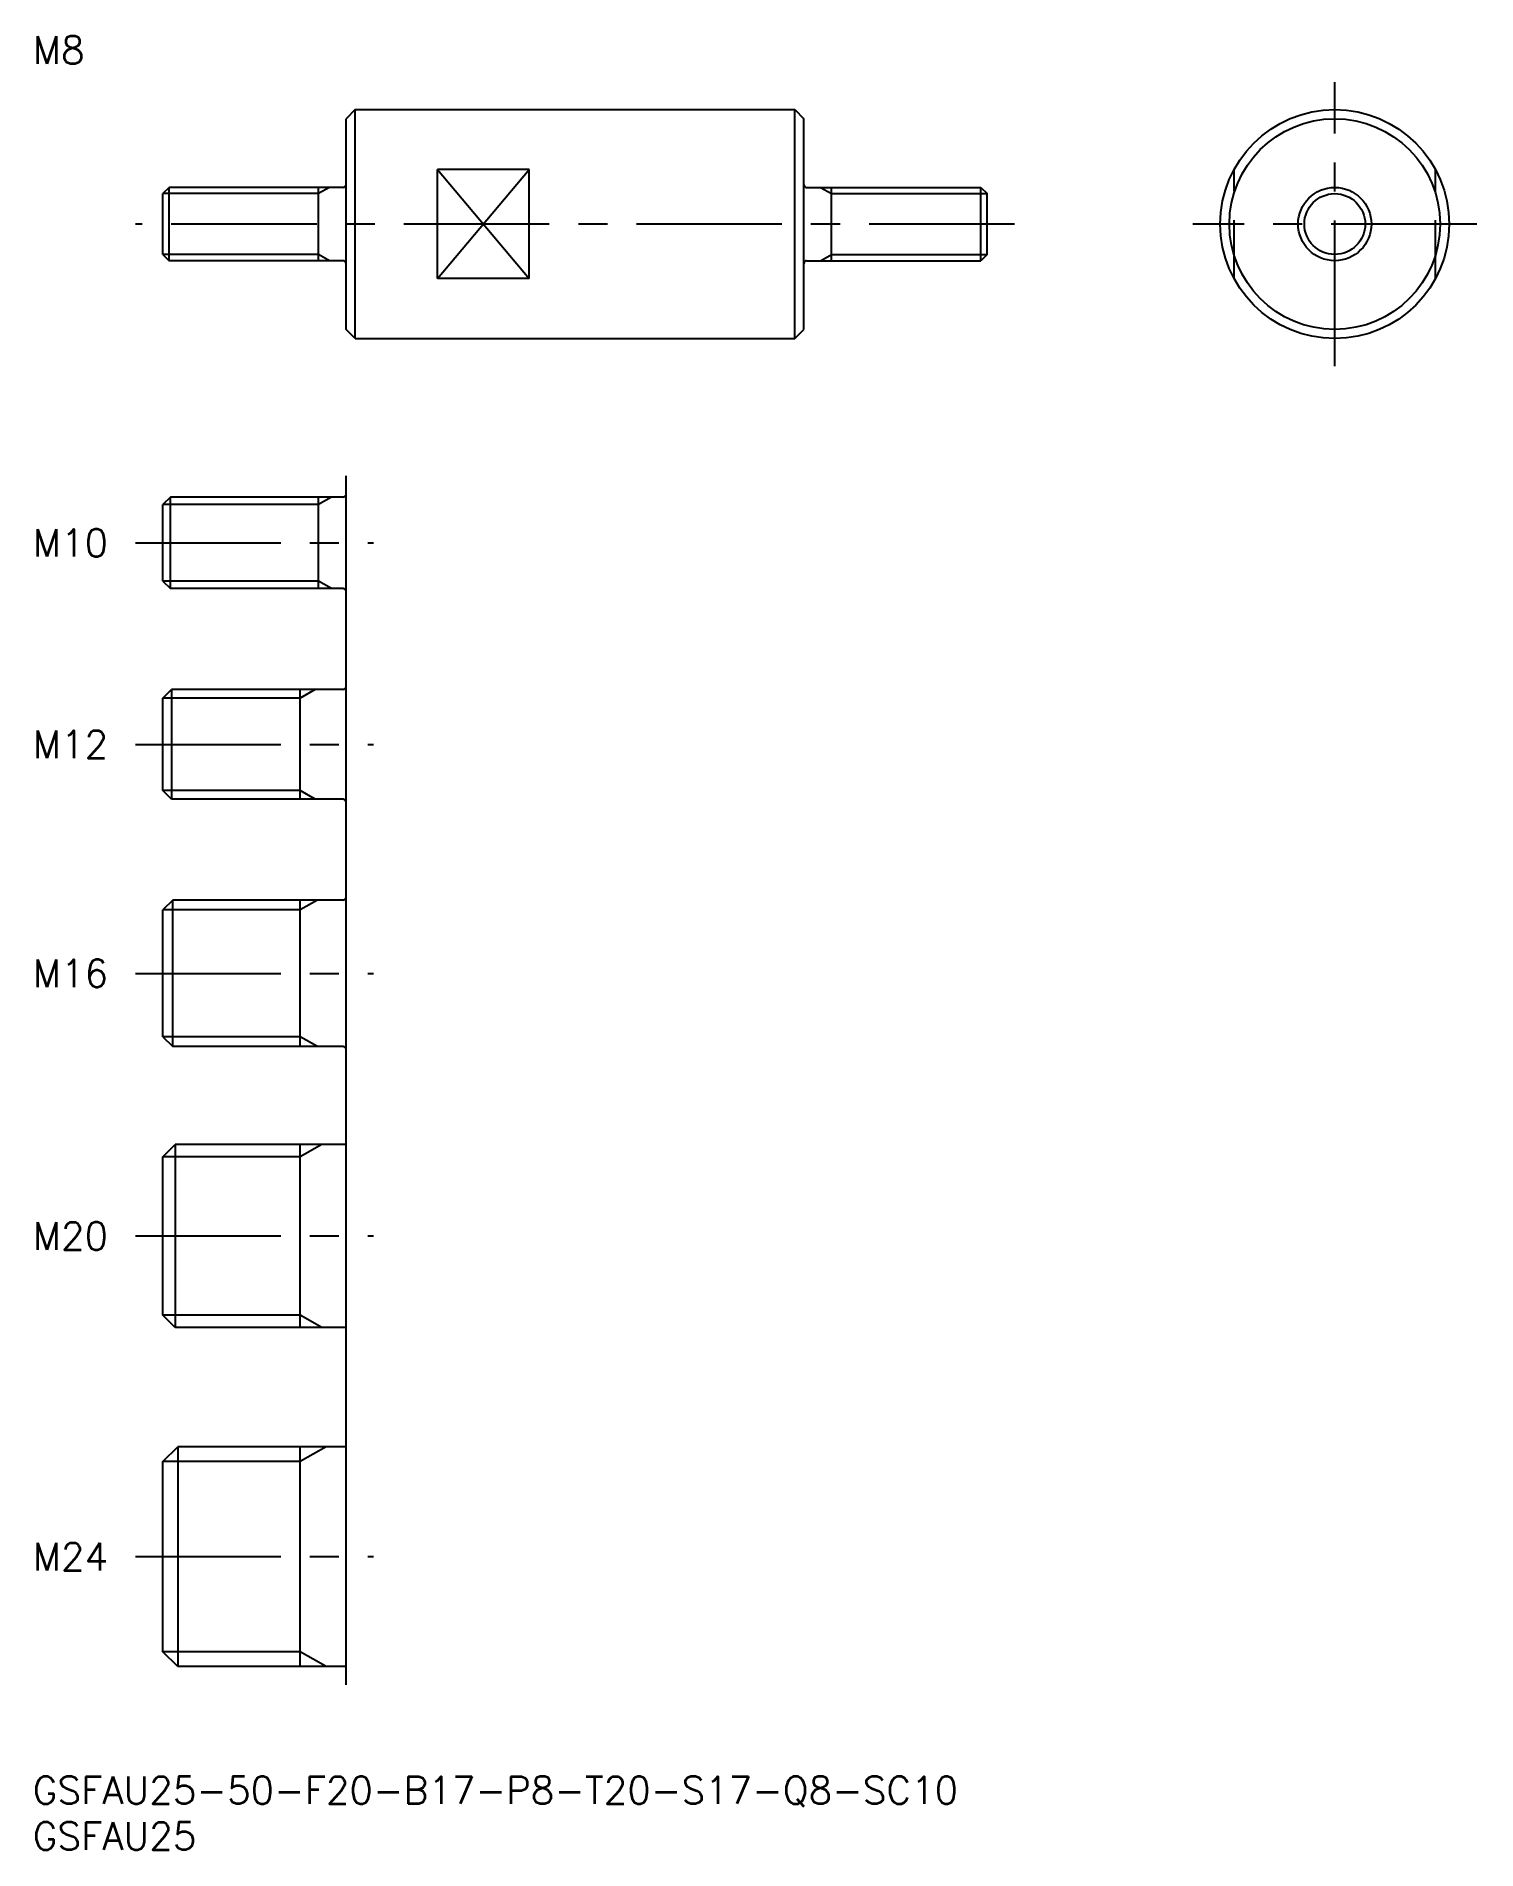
# Model space of a CAD drawing. Extents: x 0 to 158, y -8 to 190.
import ezdxf

# ---------------------------------------------------------------- set-up
doc = ezdxf.new("R2010")
doc.units = 0
doc.header["$LTSCALE"] = 0.5
doc.linetypes.add('CENTER', pattern=[50.8, 31.75, -6.35, 6.35, -6.35])
doc.linetypes.add('DASHED', pattern=[19.05, 12.7, -6.35])
for name, color, linetype in [('MSM_CENTER', 1, 'CENTER'), ('MSM_CONTINUOUS', 7, 'CONTINUOUS'), ('MSM_DASHED', 4, 'DASHED'), ('MSM_NARROW', 5, 'CONTINUOUS'), ('MSM_PART_NUMBER', 7, 'CONTINUOUS')]:
    doc.layers.add(name, color=color, linetype=linetype)
doc.styles.get("Standard").update_dxf_attribs({"font": 'txt.shx', "height": 1.5, "bigfont": 'bigfont.shx'})

# ---------------------------------------------------------------- blocks, each defined once
blk = doc.blocks.new('*U34')
at = {"layer": 'MSM_PART_NUMBER'}
blk.add_text('GSFAU25-50-F20-B17-P8-T20-S17-Q8-SC10', height=3, dxfattribs=at).set_placement((0, -3))
blk = doc.blocks.new('*U35')
at = {"layer": 'MSM_PART_NUMBER'}
blk.add_text('GSFAU25', height=3, dxfattribs=at).set_placement((0, -8))

msp = doc.modelspace()

# ---------------------------------------------------------------- linework, layer by layer
at = {"layer": 'MSM_CENTER'}
for p, q in [((142.18, 153.97), (142.18, 184.97)), ((107.21, 169.47), (11.21, 169.47)), ((157.68, 169.47), (126.68, 169.47)), ((11.21, 134.67), (37.21, 134.67)), ((11.21, 112.67), (37.21, 112.67)), ((11.21, 87.67), (37.21, 87.67)), ((11.21, 59), (37.21, 59)), ((11.21, 24), (37.21, 24))]:
    msp.add_line(p, q, dxfattribs=at)
at = {"layer": 'MSM_CONTINUOUS'}
for p, q in [((35.21, 181.97), (34.21, 180.97)), ((34.21, 157.97), (34.21, 180.97)), ((35.21, 181.97), (83.21, 181.97)), ((35.21, 156.97), (35.21, 181.97)), ((83.21, 181.97), (84.21, 180.97)), ((83.21, 156.97), (83.21, 181.97)), ((84.21, 157.97), (84.21, 180.97)), ((44.21, 163.53), (44.21, 175.41)), ((54.21, 175.41), (44.21, 175.41)), ((54.21, 163.53), (54.21, 175.41)), ((14.89, 173.47), (14.21, 172.79)), ((14.21, 166.15), (14.21, 172.79)), ((33.91, 173.47), (14.89, 173.47)), ((14.89, 165.47), (14.89, 173.47)), ((31.21, 165.47), (31.21, 173.47)), ((84.51, 173.47), (103.54, 173.47)), ((87.21, 165.47), (87.21, 173.47)), ((103.54, 165.47), (103.54, 173.47)), ((103.54, 173.47), (104.21, 172.79)), ((104.21, 166.15), (104.21, 172.79)), ((14.21, 166.15), (14.89, 165.47)), ((33.91, 165.47), (14.89, 165.47)), ((84.51, 165.47), (103.54, 165.47)), ((104.21, 166.15), (103.54, 165.47)), ((54.21, 163.53), (44.21, 163.53)), ((35.21, 156.97), (34.21, 157.97)), ((35.21, 156.97), (83.21, 156.97)), ((83.21, 156.97), (84.21, 157.97)), ((34.21, 10), (34.21, 141.97)), ((15.03, 139.67), (14.21, 138.86)), ((14.21, 130.48), (14.21, 138.86)), ((33.91, 139.67), (15.03, 139.67)), ((15.03, 129.67), (15.03, 139.67)), ((31.21, 129.67), (31.21, 139.67)), ((14.21, 130.48), (15.03, 129.67)), ((33.91, 129.67), (15.03, 129.67)), ((14.21, 117.72), (15.16, 118.67)), ((14.21, 107.62), (14.21, 117.72)), ((33.91, 118.67), (15.16, 118.67)), ((15.16, 118.67), (15.16, 106.67)), ((29.21, 106.67), (29.21, 118.67)), ((15.16, 106.67), (14.21, 107.62)), ((33.91, 106.67), (15.16, 106.67)), ((15.3, 95.67), (14.21, 94.59)), ((33.91, 95.67), (15.3, 95.67)), ((15.3, 79.67), (15.3, 95.67)), ((29.21, 79.67), (29.21, 95.67)), ((14.21, 80.75), (14.21, 94.59)), ((14.21, 80.75), (15.3, 79.67)), ((33.91, 79.67), (15.3, 79.67)), ((14.21, 67.65), (15.57, 69)), ((14.21, 50.35), (14.21, 67.65)), ((34.21, 69), (15.57, 69)), ((15.57, 69), (15.57, 49)), ((29.21, 49), (29.21, 69)), ((15.57, 49), (14.21, 50.35)), ((34.21, 49), (15.57, 49)), ((14.21, 34.38), (15.84, 36)), ((34.21, 36), (15.84, 36)), ((15.84, 36), (15.84, 12)), ((29.21, 12), (29.21, 36)), ((14.21, 13.62), (14.21, 34.38)), ((15.84, 12), (14.21, 13.62)), ((34.21, 12), (15.84, 12))]:
    msp.add_line(p, q, dxfattribs=at)
for radius in [12.5, 11.5, 4]:
    msp.add_circle((142.18, 169.47), radius, dxfattribs=at)
for centre, start, end in [((33.91, 173.77), 270, 0), ((84.51, 173.77), 180, 270), ((33.91, 165.17), 0, 90), ((84.51, 165.17), 90, 180), ((33.91, 139.97), 270, 0), ((33.91, 129.37), 0, 90), ((33.91, 118.97), 270, 0), ((33.91, 106.37), 0, 90), ((33.91, 95.97), 270, 0), ((33.91, 79.37), 0, 90)]:
    msp.add_arc(centre, 0.3, start, end, dxfattribs=at)
at = {"layer": 'MSM_DASHED'}
for p, q in [((131.18, 163.53), (131.18, 175.41)), ((153.18, 163.53), (153.18, 175.41))]:
    msp.add_line(p, q, dxfattribs=at)
at = {"layer": 'MSM_NARROW'}
for p, q in [((44.21, 175.41), (54.21, 163.53)), ((44.21, 163.53), (54.21, 175.41)), ((31.21, 172.79), (14.21, 172.79)), ((32.39, 173.47), (31.21, 172.79)), ((86.04, 173.47), (87.21, 172.79)), ((87.21, 172.79), (104.21, 172.79)), ((31.21, 166.15), (14.21, 166.15)), ((32.39, 165.47), (31.21, 166.15)), ((86.04, 165.47), (87.21, 166.15)), ((87.21, 166.15), (104.21, 166.15)), ((31.21, 138.86), (14.21, 138.86)), ((32.62, 139.67), (31.21, 138.86)), ((31.21, 130.48), (14.21, 130.48)), ((32.62, 129.67), (31.21, 130.48)), ((29.21, 117.72), (14.21, 117.72)), ((30.85, 118.67), (29.21, 117.72)), ((29.21, 107.62), (14.21, 107.62)), ((30.85, 106.67), (29.21, 107.62)), ((31.09, 95.67), (29.21, 94.59)), ((29.21, 94.59), (14.21, 94.59)), ((29.21, 80.75), (14.21, 80.75)), ((31.09, 79.67), (29.21, 80.75)), ((29.21, 67.65), (14.21, 67.65)), ((31.56, 69), (29.21, 67.65)), ((29.21, 50.35), (14.21, 50.35)), ((31.56, 49), (29.21, 50.35)), ((32.03, 36), (29.21, 34.38)), ((29.21, 34.38), (14.21, 34.38)), ((29.21, 13.62), (14.21, 13.62)), ((32.03, 12), (29.21, 13.62))]:
    msp.add_line(p, q, dxfattribs=at)
msp.add_circle((142.18, 169.47), 3.32, dxfattribs=at)

# ---------------------------------------------------------------- block references
at = {"layer": 'MSM_CONTINUOUS'}
for name in ['*U34', '*U35']:
    msp.add_blockref(name, (0, 0), dxfattribs=at)

# ---------------------------------------------------------------- texts
at = {"layer": 'MSM_PART_NUMBER'}
for s, p in [('M8', (0, 186.97)), ('M10', (0, 133.17)), ('M12', (0, 111.17)), ('M16', (0, 86.17)), ('M20', (0, 57.5)), ('M24', (0, 22.5))]:
    msp.add_text(s, height=3, dxfattribs=at).set_placement(p)

doc.saveas('drawing.dxf')
